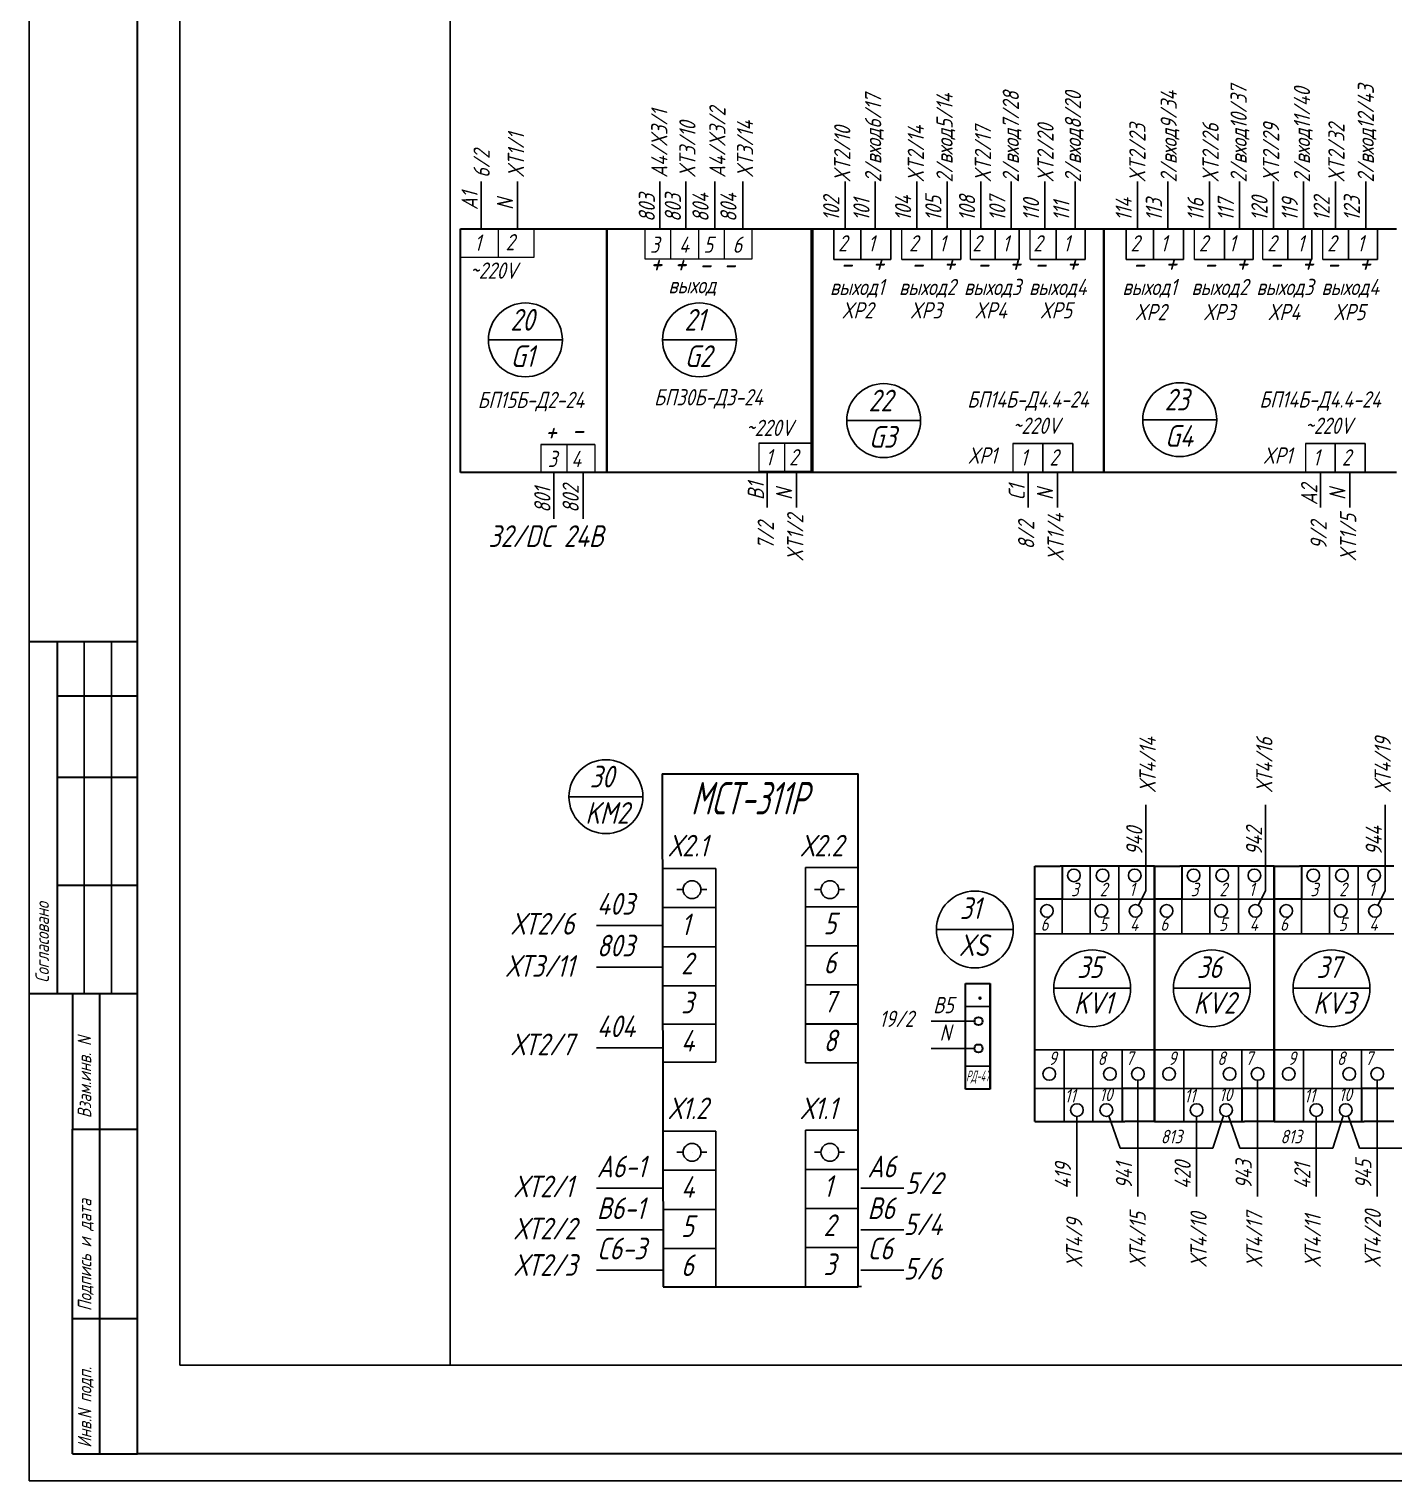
# Model space of a CAD drawing. Header units: millimetres. Extents: x 1012 to 5632, y 4 to 1530.
# Drawn here: x 2371.1 to 2623.1, y 4.5 to 272.6 of the extents above; entities that cross this region are included whole.
import ezdxf

# ---------------------------------------------------------------- set-up
doc = ezdxf.new("R2010")
doc.units = ezdxf.units.MM
doc.layers.add('MAIN', color=7, linetype='Continuous', lineweight=50)
doc.layers.add('АСУТП', color=7, linetype='Continuous')
doc.styles.add('GOST тип А', font='GOST_A.TTF', dxfattribs={"oblique": 15})
doc.styles.get("Standard").update_dxf_attribs({"font": 'GOST_A.TTF', "width": 0.8, "oblique": 15, "height": 3})

msp = doc.modelspace()

# ---------------------------------------------------------------- linework, layer by layer
at = {"color": 7}
for p, q in [((2371.0535, 616.4796), (2371.0535, 4.4803)), ((2371.0535, 4.4803), (2371.0535, 424.5449)), ((2454.5072, 235.9136), (2454.5072, 244.4879)), ((2461.2276, 235.9136), (2461.2276, 244.4879)), ((2487.5157, 235.9136), (2487.5157, 244.4879)), ((2492.338, 235.9136), (2492.338, 244.4879)), ((2497.7061, 235.9136), (2497.7061, 244.4879)), ((2502.861, 235.9136), (2502.861, 244.4879)), ((2521.7291, 235.9136), (2521.7291, 244.4879)), ((2527.3153, 235.9136), (2527.3153, 244.4879)), ((2535.0038, 235.9136), (2535.0038, 244.4879)), ((2540.5899, 235.9136), (2540.5899, 244.4879)), ((2546.8137, 235.9136), (2546.8137, 244.4879)), ((2552.3998, 235.9136), (2552.3998, 244.4879)), ((2558.6235, 235.9136), (2558.6235, 244.4879)), ((2564.2097, 235.9136), (2564.2097, 244.4879)), ((2575.7291, 235.9136), (2575.7291, 244.4879)), ((2581.3153, 235.9136), (2581.3153, 244.4879)), ((2589.0038, 235.9136), (2589.0038, 244.4879)), ((2594.5899, 235.9136), (2594.5899, 244.4879)), ((2600.8137, 235.9136), (2600.8137, 244.4879)), ((2606.3998, 235.9136), (2606.3998, 244.4879)), ((2612.2822, 235.9136), (2612.2822, 244.4879)), ((2617.8684, 235.9136), (2617.8684, 244.4879)), ((2450.7397, 235.7111), (2464.2397, 235.7111)), ((2450.7397, 235.7111), (2464.2397, 235.7111)), ((2477.7397, 223.3218), (2477.7397, 235.7111)), ((2478.2854, 235.7111), (2515.5293, 235.7111)), ((2484.7654, 235.7111), (2504.5248, 235.7111)), ((2484.7654, 235.7111), (2504.5248, 235.7111)), ((2484.7654, 235.7111), (2504.5248, 235.7111)), ((2484.7654, 235.7111), (2504.5248, 235.7111)), ((2569.5293, 235.7111), (2515.5293, 235.7111)), ((2515.7325, 223.3218), (2515.7325, 235.7111)), ((2524.6691, 235.7111), (2524.6691, 230.092)), ((2530.1946, 235.7111), (2530.1946, 230.092)), ((2537.769, 235.7111), (2537.769, 230.092)), ((2543.1049, 235.7111), (2543.1049, 230.092)), ((2549.4638, 235.7111), (2549.4638, 230.092)), ((2553.8901, 235.7111), (2553.8901, 230.092)), ((2560.7145, 235.7111), (2560.7145, 230.092)), ((2566.0503, 235.7111), (2566.0503, 230.092)), ((2623.5293, 235.7111), (2569.5293, 235.7111)), ((2578.6691, 235.7111), (2578.6691, 230.092)), ((2584.1946, 235.7111), (2584.1946, 230.092)), ((2591.769, 235.7111), (2591.769, 230.092)), ((2597.1049, 235.7111), (2597.1049, 230.092)), ((2603.4638, 235.7111), (2603.4638, 230.092)), ((2607.8901, 235.7111), (2607.8901, 230.092)), ((2614.7145, 235.7111), (2614.7145, 230.092)), ((2620.0503, 235.7111), (2620.0503, 230.092)), ((2524.6691, 230.092), (2519.6283, 230.092)), ((2530.1946, 230.092), (2524.6691, 230.092)), ((2537.769, 230.092), (2532.2435, 230.092)), ((2543.1049, 230.092), (2537.769, 230.092)), ((2550.4142, 230.092), (2544.8886, 230.092)), ((2553.8901, 230.092), (2550.4142, 230.092)), ((2560.7145, 230.092), (2555.939, 230.092)), ((2566.0503, 230.092), (2560.7145, 230.092)), ((2578.6691, 230.092), (2573.6283, 230.092)), ((2584.1946, 230.092), (2578.6691, 230.092)), ((2591.769, 230.092), (2586.2435, 230.092)), ((2597.1049, 230.092), (2591.769, 230.092)), ((2604.4142, 230.092), (2598.8886, 230.092)), ((2607.8901, 230.092), (2604.4142, 230.092)), ((2614.7145, 230.092), (2609.939, 230.092)), ((2620.0503, 230.092), (2614.7145, 230.092)), ((2465.582, 195.9004), (2475.5301, 195.9004)), ((2467.904, 195.9004), (2475.5301, 195.9004)), ((2467.904, 195.9004), (2475.5301, 195.9004)), ((2467.904, 195.9004), (2475.5301, 195.9004)), ((2505.8105, 196.1312), (2515.7586, 196.1312)), ((2508.1325, 196.1312), (2515.7586, 196.1312)), ((2508.1325, 196.1312), (2515.7586, 196.1312)), ((2508.1325, 196.1312), (2515.7586, 196.1312)), ((2558.2506, 196.091), (2552.7251, 196.091)), ((2563.7761, 196.091), (2558.2506, 196.091)), ((2558.2506, 190.8551), (2558.2506, 196.091)), ((2563.7761, 196.091), (2563.7761, 190.8551)), ((2563.7761, 190.8551), (2563.7761, 196.091)), ((2612.2506, 196.091), (2606.7251, 196.091)), ((2617.7761, 196.091), (2612.2506, 196.091)), ((2612.2506, 190.8551), (2612.2506, 196.091)), ((2617.7761, 196.091), (2617.7761, 190.8551)), ((2617.7761, 190.8551), (2617.7761, 196.091)), ((2450.7397, 190.7347), (2477.7397, 190.7347)), ((2467.947, 182.1942), (2467.947, 190.7686)), ((2473.3437, 182.1942), (2473.3437, 190.7686)), ((2507.3737, 184.2371), (2507.3737, 190.7686)), ((2512.7703, 184.2371), (2512.7703, 190.7686)), ((2555.5371, 184.2371), (2555.5371, 190.7686)), ((2560.9337, 184.2371), (2560.9337, 190.7686)), ((2609.5371, 184.2371), (2609.5371, 190.7686)), ((2614.9337, 184.2371), (2614.9337, 190.7686)), ((2577.2541, 113.4648), (2577.2541, 129.3603)), ((2599.3566, 113.4648), (2599.3566, 129.3603)), ((2599.3566, 113.4648), (2599.3566, 129.3603)), ((2621.4591, 113.4648), (2621.4591, 129.3603)), ((2561.7986, 118.0294), (2561.7986, 105.5443)), ((2566.9786, 118.0294), (2566.9786, 105.5443)), ((2572.2836, 118.0294), (2572.2836, 105.5443)), ((2583.9011, 118.0294), (2583.9011, 105.5443)), ((2589.0811, 118.0294), (2589.0811, 105.5443)), ((2594.3861, 118.0294), (2594.3861, 105.5443)), ((2606.0036, 118.0294), (2606.0036, 105.5443)), ((2611.1836, 118.0294), (2611.1836, 105.5443)), ((2616.4886, 118.0294), (2616.4886, 105.5443)), ((2497.8742, 117.5924), (2488.1228, 117.5924)), ((2497.8742, 117.5924), (2497.8742, 81.8163)), ((2514.4234, 117.7955), (2524.1748, 117.7955)), ((2514.4234, 117.7955), (2524.1748, 117.7955)), ((2514.4234, 117.7955), (2514.4234, 81.7081)), ((2524.1748, 117.8541), (2524.1748, 88.9301)), ((2524.1748, 117.7955), (2524.1748, 88.8714)), ((2491.8255, 113.6891), (2490.6435, 113.6891)), ((2490.6435, 113.6891), (2491.8255, 113.6891)), ((2493.4725, 113.6891), (2493.4725, 113.6891)), ((2495.1196, 113.6891), (2496.192, 113.6891)), ((2517.2821, 113.6891), (2516.1001, 113.6891)), ((2516.1001, 113.6891), (2517.2821, 113.6891)), ((2518.9292, 113.6891), (2518.9292, 113.6891)), ((2520.5762, 113.6891), (2521.6486, 113.6891)), ((2575.897, 110.8147), (2577.2541, 113.4648)), ((2597.9995, 110.8147), (2599.3566, 113.4648)), ((2620.102, 110.8147), (2621.4591, 113.4648)), ((2497.8742, 110.3705), (2488.1228, 110.3705)), ((2524.1748, 110.5374), (2514.4234, 110.5374)), ((2561.7986, 111.9605), (2556.7811, 111.9605)), ((2561.7986, 111.9605), (2578.8756, 111.9605)), ((2583.9011, 111.9605), (2578.8836, 111.9605)), ((2583.9011, 111.9605), (2600.9781, 111.9605)), ((2606.0036, 111.9605), (2600.9861, 111.9605)), ((2606.0036, 111.9605), (2623.0806, 111.9605)), ((2475.8422, 107.0646), (2488.143, 107.0646)), ((2556.7811, 105.5443), (2578.8836, 105.5443)), ((2578.8836, 105.5443), (2600.9861, 105.5443)), ((2600.9861, 105.5443), (2623.0886, 105.5443)), ((2497.8742, 103.1485), (2488.1228, 103.1485)), ((2524.1748, 103.3154), (2514.4234, 103.3154)), ((2475.8422, 99.3555), (2488.143, 99.3555)), ((2497.8742, 95.9265), (2488.1228, 95.9265)), ((2524.1748, 96.0934), (2514.4234, 96.0934)), ((2543.9974, 92.106), (2548.4974, 92.106)), ((2497.8742, 88.8714), (2488.1228, 88.8714)), ((2497.8742, 88.8714), (2488.1228, 88.8714)), ((2524.1748, 88.9301), (2514.4234, 88.9301)), ((2524.1748, 88.8714), (2514.4234, 88.8714)), ((2537.6037, 89.3939), (2545.803, 89.3939)), ((2475.8422, 84.4459), (2488.143, 84.4459)), ((2537.6037, 84.3602), (2545.6341, 84.3602)), ((2556.7811, 84.1282), (2578.8836, 84.1282)), ((2562.1706, 70.8932), (2562.1706, 84.1282)), ((2567.4756, 70.8932), (2567.4756, 84.1282)), ((2572.9056, 84.1282), (2572.9056, 70.8932)), ((2578.8836, 84.1282), (2600.9861, 84.1282)), ((2584.2731, 70.8932), (2584.2731, 84.1282)), ((2589.5781, 70.8932), (2589.5781, 84.1282)), ((2595.0081, 84.1282), (2595.0081, 70.8932)), ((2600.9861, 84.1282), (2623.0886, 84.1282)), ((2606.3756, 70.8932), (2606.3756, 84.1282)), ((2611.6806, 70.8932), (2611.6806, 84.1282)), ((2617.1106, 84.1282), (2617.1106, 70.8932)), ((2497.8742, 81.8163), (2488.1228, 81.8163)), ((2524.1748, 81.7081), (2514.4234, 81.7081)), ((2548.4974, 81.106), (2543.9974, 81.106)), ((2575.8057, 78.4793), (2575.8057, 57.0427)), ((2597.9082, 78.4793), (2597.9082, 57.0427)), ((2620.0107, 78.4793), (2620.0107, 57.0427)), ((2573.4056, 76.9621), (2556.7811, 76.9621)), ((2573.4056, 76.9621), (2572.9056, 76.9621)), ((2595.5081, 76.9621), (2578.8836, 76.9621)), ((2595.5081, 76.9621), (2595.0081, 76.9621)), ((2617.6106, 76.9621), (2600.9861, 76.9621)), ((2617.6106, 76.9621), (2617.1106, 76.9621)), ((2564.5384, 71.82), (2564.5384, 57.0427)), ((2570.4186, 71.9003), (2572.5141, 65.9464)), ((2586.6409, 71.82), (2586.6409, 57.0427)), ((2589.6691, 65.9464), (2591.5978, 71.9163)), ((2592.5211, 71.9003), (2594.6166, 65.9464)), ((2608.7434, 71.82), (2608.7434, 57.0427)), ((2611.7716, 65.9464), (2613.7003, 71.9163)), ((2614.6236, 71.9003), (2616.7191, 65.9464)), ((2497.8742, 69.0811), (2488.1228, 69.0811)), ((2497.8742, 69.0811), (2497.8742, 40.3601)), ((2514.4234, 69.2842), (2524.1748, 69.2842)), ((2514.4234, 69.2842), (2524.1748, 69.2842)), ((2514.4234, 69.2842), (2514.4234, 40.3601)), ((2524.1748, 69.3428), (2524.1748, 40.4187)), ((2524.1748, 69.2842), (2524.1748, 40.3601)), ((2491.8255, 65.1778), (2490.6435, 65.1778)), ((2490.6435, 65.1778), (2491.8255, 65.1778)), ((2493.4725, 65.1778), (2493.4725, 65.1778)), ((2495.1196, 65.1778), (2496.192, 65.1778)), ((2517.2821, 65.1778), (2516.1001, 65.1778)), ((2516.1001, 65.1778), (2517.2821, 65.1778)), ((2518.9292, 65.1778), (2518.9292, 65.1778)), ((2520.5762, 65.1778), (2521.6486, 65.1778)), ((2572.5141, 65.9464), (2589.6691, 65.9464)), ((2594.6166, 65.9464), (2611.7716, 65.9464)), ((2616.7191, 65.9464), (2633.8741, 65.9464)), ((2497.8742, 61.8592), (2488.1228, 61.8592)), ((2524.1748, 62.026), (2514.4234, 62.026)), ((2475.8422, 58.5532), (2488.143, 58.5532)), ((2524.6287, 58.5532), (2532.5759, 58.5532)), ((2497.8742, 54.6372), (2488.1228, 54.6372)), ((2524.1748, 54.8041), (2514.4234, 54.8041)), ((2475.8422, 50.8442), (2488.143, 50.8442)), ((2524.6287, 50.8442), (2532.5759, 50.8442)), ((2497.8742, 47.4152), (2488.1228, 47.4152)), ((2524.1748, 47.5821), (2514.4234, 47.5821)), ((2475.8422, 43.4056), (2488.143, 43.4056)), ((2524.6287, 43.4056), (2532.5759, 43.4056)), ((2524.1748, 40.4187), (2524.7937, 40.4187)), ((2371.0535, 4.4803), (3212.0535, 4.4803))]:
    msp.add_line(p, q, dxfattribs=at)
at = {"color": 7, "lineweight": 30}
for p, q in [((2391.0535, 9.4803), (2391.0535, 611.4796)), ((2450.7397, 235.7111), (2477.7397, 235.7111)), ((2450.7397, 190.7347), (2450.7397, 235.7111)), ((2477.7397, 190.7347), (2477.7397, 235.7111)), ((2477.7397, 235.7111), (2515.7325, 235.7111)), ((2477.7397, 190.7347), (2477.7397, 235.7111)), ((2477.7397, 235.7111), (2477.7397, 190.7347)), ((2477.7397, 235.7111), (2477.7397, 190.7347)), ((2515.5293, 190.7347), (2515.5293, 235.7111)), ((2515.5293, 190.7347), (2515.5293, 235.7111)), ((2515.5293, 235.7111), (2569.5293, 235.7111)), ((2515.5293, 235.7111), (2515.5293, 190.7347)), ((2515.7325, 190.7347), (2515.7325, 235.7111)), ((2515.7325, 190.7347), (2515.7325, 235.7111)), ((2515.7325, 190.7347), (2515.7325, 235.7111)), ((2515.7325, 190.7347), (2515.7325, 235.7111)), ((2515.7325, 235.7111), (2515.7325, 190.7347)), ((2569.5293, 190.7347), (2569.5293, 235.7111)), ((2569.5293, 190.7347), (2569.5293, 235.7111)), ((2569.5293, 235.7111), (2623.5293, 235.7111)), ((2569.5293, 235.7111), (2569.5293, 190.7347)), ((2515.5215, 223.5832), (2515.5215, 223.5832)), ((2515.5215, 219.8332), (2515.5215, 219.8332)), ((2515.5215, 208.949), (2515.5215, 208.949)), ((2515.5215, 205.199), (2515.5215, 205.199)), ((2477.7397, 190.7347), (2450.7397, 190.7347)), ((2515.7325, 190.7347), (2477.7397, 190.7347)), ((2569.5293, 190.7347), (2515.5293, 190.7347)), ((2623.5293, 190.7347), (2569.5293, 190.7347)), ((2487.9494, 135.1006), (2488.1228, 40.3601)), ((2487.9494, 135.1006), (2524.1748, 135.1006)), ((2524.1748, 40.3601), (2524.1748, 135.1006)), ((2556.7811, 118.0294), (2561.4611, 118.0294)), ((2556.7811, 70.8932), (2556.7811, 118.0294)), ((2561.4611, 118.0294), (2561.4611, 118.0294)), ((2578.8836, 118.0294), (2561.4611, 118.0294)), ((2561.7986, 118.0294), (2561.7986, 111.9605)), ((2578.8836, 118.0294), (2578.8836, 70.8932)), ((2578.8836, 118.0294), (2583.5636, 118.0294)), ((2578.8836, 70.8932), (2578.8836, 118.0294)), ((2583.5636, 118.0294), (2583.5636, 118.0294)), ((2600.9861, 118.0294), (2583.5636, 118.0294)), ((2583.9011, 118.0294), (2583.9011, 111.9605)), ((2600.9861, 118.0294), (2600.9861, 70.8932)), ((2600.9861, 118.0294), (2605.6661, 118.0294)), ((2600.9861, 70.8932), (2600.9861, 118.0294)), ((2605.6661, 118.0294), (2605.6661, 118.0294)), ((2623.0886, 118.0294), (2605.6661, 118.0294)), ((2606.0036, 118.0294), (2606.0036, 111.9605)), ((2561.7986, 111.9605), (2556.7811, 111.9605)), ((2583.9011, 111.9605), (2578.8836, 111.9605)), ((2606.0036, 111.9605), (2600.9861, 111.9605)), ((2543.9974, 76.856), (2543.9974, 96.356)), ((2543.9974, 96.356), (2548.4974, 96.356)), ((2548.4974, 96.356), (2548.4974, 76.856)), ((2548.4974, 76.856), (2548.4974, 96.356)), ((2548.4974, 76.856), (2543.9974, 76.856)), ((2578.8836, 76.9621), (2572.9056, 76.9621)), ((2572.9056, 76.9621), (2572.9056, 70.8932)), ((2600.9861, 76.9621), (2595.0081, 76.9621)), ((2595.0081, 76.9621), (2595.0081, 70.8932)), ((2623.0886, 76.9621), (2617.1106, 76.9621)), ((2617.1106, 76.9621), (2617.1106, 70.8932)), ((2556.7811, 70.8932), (2573.3917, 70.8932)), ((2578.8836, 70.8932), (2573.3917, 70.8932)), ((2573.3917, 70.8932), (2573.3917, 70.8932)), ((2578.8836, 70.8932), (2595.4942, 70.8932)), ((2600.9861, 70.8932), (2595.4942, 70.8932)), ((2595.4942, 70.8932), (2595.4942, 70.8932)), ((2600.9861, 70.8932), (2617.5967, 70.8932)), ((2623.0886, 70.8932), (2617.5967, 70.8932)), ((2617.5967, 70.8932), (2617.5967, 70.8932)), ((2488.1228, 40.3601), (2524.1748, 40.3601)), ((3207.0535, 9.4803), (2391.0535, 9.4803))]:
    msp.add_line(p, q, dxfattribs=at)
at = {"color": 7, "linetype": 'Continuous', "lineweight": 0}
for p, q in [((2457.6477, 235.7111), (2457.6477, 230.4279)), ((2464.2397, 235.7111), (2464.2397, 230.4279)), ((2484.7654, 235.7111), (2484.7654, 230.1492)), ((2489.5234, 235.7111), (2489.5234, 230.1492)), ((2494.6451, 235.7111), (2494.6451, 230.1492)), ((2499.4031, 235.7111), (2499.4031, 230.1492)), ((2504.5248, 235.7111), (2504.5248, 230.1492)), ((2515.5293, 235.7111), (2565.7793, 235.7111)), ((2519.6283, 235.7111), (2519.6283, 230.092)), ((2519.6283, 230.092), (2519.6283, 235.7111)), ((2524.6691, 230.092), (2524.6691, 235.7111)), ((2524.6691, 235.7111), (2530.1946, 235.7111)), ((2532.2435, 230.092), (2532.2435, 235.7111)), ((2532.2435, 235.7111), (2537.769, 235.7111)), ((2537.769, 230.092), (2537.769, 235.7111)), ((2537.769, 235.7111), (2543.1049, 235.7111)), ((2544.8886, 230.092), (2544.8886, 235.7111)), ((2544.8886, 235.7111), (2550.4142, 235.7111)), ((2550.4142, 235.7111), (2553.8901, 235.7111)), ((2555.189, 235.7111), (2560.7145, 235.7111)), ((2555.939, 230.092), (2555.939, 235.7111)), ((2560.7145, 230.092), (2560.7145, 235.7111)), ((2560.7145, 235.7111), (2566.0503, 235.7111)), ((2569.5293, 235.7111), (2619.7793, 235.7111)), ((2573.6283, 235.7111), (2573.6283, 230.092)), ((2573.6283, 230.092), (2573.6283, 235.7111)), ((2578.6691, 230.092), (2578.6691, 235.7111)), ((2578.6691, 235.7111), (2584.1946, 235.7111)), ((2586.2435, 230.092), (2586.2435, 235.7111)), ((2586.2435, 235.7111), (2591.769, 235.7111)), ((2591.769, 230.092), (2591.769, 235.7111)), ((2591.769, 235.7111), (2597.1049, 235.7111)), ((2598.8886, 230.092), (2598.8886, 235.7111)), ((2598.8886, 235.7111), (2604.4142, 235.7111)), ((2604.4142, 235.7111), (2607.8901, 235.7111)), ((2609.189, 235.7111), (2614.7145, 235.7111)), ((2609.939, 230.092), (2609.939, 235.7111)), ((2614.7145, 230.092), (2614.7145, 235.7111)), ((2614.7145, 235.7111), (2620.0503, 235.7111)), ((2464.2397, 230.4279), (2450.7397, 230.4279)), ((2494.6451, 230.1492), (2484.8254, 230.1492)), ((2504.5248, 230.1492), (2494.7051, 230.1492)), ((2465.582, 195.9004), (2465.582, 190.7749)), ((2470.3276, 195.9004), (2470.3276, 190.7749)), ((2475.5301, 195.9004), (2475.5301, 190.7749)), ((2505.8105, 196.1312), (2505.8105, 190.8952)), ((2510.556, 196.1312), (2510.556, 190.8952)), ((2515.5553, 196.2646), (2515.5553, 192.6171)), ((2515.7586, 196.1312), (2515.7586, 190.8952)), ((2552.7251, 196.091), (2552.7251, 190.8551)), ((2558.2506, 196.091), (2558.2506, 190.8551)), ((2606.7251, 196.091), (2606.7251, 190.8551)), ((2612.2506, 196.091), (2612.2506, 190.8551)), ((2475.5301, 190.7749), (2465.582, 190.7749)), ((2515.7586, 190.8952), (2505.8105, 190.8952)), ((2552.7251, 190.8551), (2558.2506, 190.8551)), ((2558.2506, 190.8551), (2563.7761, 190.8551)), ((2606.7251, 190.8551), (2612.2506, 190.8551)), ((2612.2506, 190.8551), (2617.7761, 190.8551))]:
    msp.add_line(p, q, dxfattribs=at)
at = {"color": 7, "linetype": 'Continuous'}
for p, q in [((2455.8793, 215.2224, -124.479), (2469.5293, 215.2224, -124.479)), ((2488.0172, 215.2224, -124.479), (2501.6672, 215.2224, -124.479)), ((2522.0373, 200.3133, -124.479), (2535.6873, 200.3133, -124.479)), ((2576.7061, 200.484, -124.479), (2590.3561, 200.484, -124.479)), ((2470.7486, 130.8567, -124.479), (2484.3986, 130.8567, -124.479)), ((2538.6031, 106.3405), (2552.7991, 106.3405)), ((2560.2578, 95.4643), (2574.4538, 95.4643)), ((2582.3603, 95.4643), (2596.5563, 95.4643)), ((2604.4628, 95.4643), (2618.6588, 95.4643))]:
    msp.add_line(p, q, dxfattribs=at)
for centre, radius in [((2462.7043, 215.2224, -124.479), 6.825), ((2494.8422, 215.2224, -124.479), 6.825), ((2528.8623, 200.3133, -124.479), 6.825), ((2583.5311, 200.484, -124.479), 6.825), ((2477.5736, 130.8567, -124.479), 6.825), ((2545.7011, 106.3405), 7.098), ((2567.3558, 95.4643), 7.098), ((2589.4583, 95.4643), 7.098), ((2611.5608, 95.4643), 7.098)]:
    msp.add_circle(centre, radius, dxfattribs=at)
at = {"color": 7}
for centre, radius in [((2493.4725, 113.6891), 1.6471), ((2518.9292, 113.6891), 1.6471), ((2563.9786, 116.3144), 1.17), ((2569.2836, 116.3144), 1.17), ((2575.2136, 116.3144), 1.17), ((2586.0811, 116.3144), 1.17), ((2591.3861, 116.3144), 1.17), ((2597.3161, 116.3144), 1.17), ((2608.1836, 116.3144), 1.17), ((2613.4886, 116.3144), 1.17), ((2619.4186, 116.3144), 1.17), ((2559.0038, 109.7732), 1.17), ((2569.0588, 109.7732), 1.17), ((2575.3638, 109.7732), 1.17), ((2581.1063, 109.7732), 1.17), ((2591.1613, 109.7732), 1.17), ((2597.4663, 109.7732), 1.17), ((2603.2088, 109.7732), 1.17), ((2613.2638, 109.7732), 1.17), ((2619.5688, 109.7732), 1.17), ((2546.6481, 93.6551), 0.1796), ((2559.4457, 79.6493), 1.17), ((2570.6257, 79.6493), 1.17), ((2575.8057, 79.6493), 1.17), ((2581.5482, 79.6493), 1.17), ((2592.7282, 79.6493), 1.17), ((2597.9082, 79.6493), 1.17), ((2603.6507, 79.6493), 1.17), ((2614.8307, 79.6493), 1.17), ((2620.0107, 79.6493), 1.17), ((2564.5456, 72.9832), 1.17), ((2569.9756, 72.9832), 1.17), ((2586.6481, 72.9832), 1.17), ((2592.0781, 72.9832), 1.17), ((2608.7506, 72.9832), 1.17), ((2614.1806, 72.9832), 1.17), ((2493.4725, 65.1778), 1.6471), ((2518.9292, 65.1778), 1.6471)]:
    msp.add_circle(centre, radius, dxfattribs=at)
at = {"color": 7, "linetype": 'Continuous', "lineweight": 30}
for centre in [(2546.3771, 89.3939), (2546.3771, 84.3602)]:
    msp.add_circle(centre, 0.7589, dxfattribs=at)
at = {"layer": 'MAIN', "color": 7, "linetype": 'Continuous', "lineweight": 30}
for p, q in [((2371.0535, 159.4922), (2391.0535, 159.4922)), ((2376.2521, 159.4922), (2376.2521, 94.4922)), ((2376.2521, 149.4922), (2391.0535, 149.4922)), ((2376.2521, 134.4922), (2391.0535, 134.4922)), ((2376.2521, 114.4922), (2391.0535, 114.4922)), ((2371.0535, 94.4922), (2391.0535, 94.4922)), ((2379.0535, 94.4803), (2379.0535, 69.4803)), ((2384.0535, 94.4803), (2384.0535, 9.4803)), ((2379.0535, 9.4803), (2379.0535, 69.4803)), ((2379.0535, 69.4803), (2391.0535, 69.4803)), ((2379.0535, 34.4803), (2391.0535, 34.4803)), ((2379.0535, 9.4803), (2391.0535, 9.4803))]:
    msp.add_line(p, q, dxfattribs=at)
at = {"layer": 'MAIN', "color": 7, "linetype": 'Continuous', "lineweight": -3}
for p, q in [((2381.2521, 159.4922), (2381.2521, 94.4922)), ((2386.2521, 159.4922), (2386.2521, 94.4922))]:
    msp.add_line(p, q, dxfattribs=at)
at = {"layer": 'АСУТП', "color": 7}
for p, q in [((2398.8961, 25.8547, -248.958), (2398.8961, 590.211, -248.958)), ((2448.7963, 25.8547, -248.958), (2448.7963, 590.211, -248.958)), ((3002.0831, 25.8547, -248.958), (2398.8961, 25.8547, -248.958))]:
    msp.add_line(p, q, dxfattribs=at)

# ---------------------------------------------------------------- texts
at = {"color": 7, "oblique": 15}
for s, p in [('2/вход6/17', (2528.4234, 244.2996, -248.958)), ('2/вход5/14', (2541.6037, 244.2996, -248.958)), ('2/вход7/28', (2553.8401, 244.2996, -248.958)), ('2/вход8/20', (2565.315, 244.2996, -248.958)), ('2/вход9/34', (2582.99, 244.2996, -248.958)), ('2/вход10/37', (2595.91, 244.2996, -248.958)), ('2/вход11/40', (2607.5977, 244.2996, -248.958)), ('2/вход12/43', (2619.3843, 244.2996, -248.958)), ('A4/X3/1', (2488.931, 245.1458, -124.479)), ('A4/X3/2', (2499.6576, 245.1458, -124.479)), ('XT3/10', (2494.1212, 245.1458, -124.479)), ('XT3/14', (2504.7712, 245.1458, -124.479)), ('XT2/10', (2522.7157, 244.2996, -248.958)), ('XT2/14', (2536.3022, 244.2996, -248.958)), ('XT2/17', (2548.6967, 244.2996, -248.958)), ('XT2/20', (2560.243, 244.2996, -248.958)), ('XT2/23', (2577.2081, 244.2996, -248.958)), ('XT2/26', (2590.7203, 244.2996, -248.958)), ('XT2/29', (2601.8905, 244.2996, -248.958)), ('XT2/32', (2613.9614, 244.2996, -248.958)), ('XT1/1', (2462.4686, 245.1458, -124.479)), ('6/2', (2456.1228, 245.1458, -124.479)), ('A1', (2453.9, 239.2078, -124.479)), ('N', (2460.4481, 239.2078, -124.479)), ('803', (2486.6199, 237.0022, -124.479)), ('803', (2491.4422, 237.0022, -124.479)), ('804', (2496.545, 237.0022, -124.479)), ('804', (2501.6999, 237.0022, -124.479)), ('102', (2520.6751, 237.1842, -124.479)), ('101', (2526.2613, 237.1842, -124.479)), ('104', (2533.9498, 237.1842, -124.479)), ('105', (2539.5359, 237.1842, -124.479)), ('108', (2545.7596, 237.1842, -124.479)), ('107', (2551.3458, 237.1842, -124.479)), ('110', (2557.5695, 237.1842, -124.479)), ('114', (2574.6751, 237.1842, -124.479)), ('113', (2580.2613, 237.1842, -124.479)), ('116', (2587.9498, 237.1842, -124.479)), ('117', (2593.5359, 237.1842, -124.479)), ('120', (2599.7596, 237.1842, -124.479)), ('119', (2605.3458, 237.1842, -124.479)), ('122', (2611.2282, 237.1842, -124.479)), ('123', (2616.8144, 237.1842, -124.479)), ('111', (2563.1557, 237.1842, -124.479)), ('801', (2467.3399, 183.2828, -124.479)), ('802', (2472.5642, 183.2828, -124.479)), ('B1', (2506.7666, 185.64, -124.479)), ('N', (2511.9908, 185.64, -124.479)), ('С1', (2554.93, 185.64, -124.479)), ('N', (2560.1542, 185.64, -124.479)), ('А2', (2608.93, 184.7038, -124.479)), ('N', (2614.1542, 185.64, -124.479)), ('XT1/2', (2514.0297, 174.281, -124.479)), ('XT1/4', (2562.1211, 174.281, -124.479)), ('XT1/5', (2616.1211, 174.281, -124.479)), ('7/2', (2508.5992, 176.5204, -124.479)), ('8/2', (2556.6727, 176.5204, -124.479)), ('9/2', (2610.6727, 176.5204, -124.479)), ('ХТ4/19', (2622.5125, 131.678, -124.479)), ('ХТ4/14', (2579.1064, 131.678, -124.479)), ('ХТ4/16', (2600.6556, 131.678, -124.479)), ('940', (2576.6469, 120.0062, -124.479)), ('942', (2598.7494, 120.0062, -124.479)), ('944', (2620.8519, 120.0062, -124.479)), ('419', (2563.4574, 58.4147, -124.479)), ('941', (2574.7247, 58.4147, -124.479)), ('420', (2585.5599, 58.4147, -124.479)), ('943', (2596.8272, 58.4147, -124.479)), ('421', (2607.6624, 58.4147, -124.479)), ('945', (2618.9297, 58.4147, -124.479)), ('ХТ4/15', (2577.2594, 44.0092, -124.479)), ('ХТ4/10', (2588.5105, 44.0092, -124.479)), ('ХТ4/17', (2598.8085, 44.0092, -124.479)), ('ХТ4/11', (2609.5951, 44.0092, -124.479)), ('ХТ4/20', (2620.6654, 44.0092, -124.479)), ('ХТ4/9', (2565.5613, 44.0092, -124.479))]:
    msp.add_text(s, height=3, rotation=90, dxfattribs=at).set_placement(p)
at = {"color": 7, "linetype": 'Continuous', "lineweight": 0, "oblique": 15}
for s, p in [('1', (2453.2891, 231.6751)), ('2', (2459.0597, 231.7671)), ('~220V', (2452.4324, 226.523)), ('БП15Б-Д2-24', (2453.8917, 202.6364))]:
    msp.add_text(s, height=3, dxfattribs=at).set_placement(p)
at = {"color": 7, "linetype": 'Continuous', "lineweight": 0, "style": 'GOST тип А', "oblique": 15}
for s, height, p in [('3', 3, (2485.7117, 231.3041)), ('4', 3, (2491.0857, 231.3041)), ('5', 3, (2495.5914, 231.3041)), ('6', 3, (2500.9655, 231.3041)), ('2', 3, (2520.4446, 231.5555)), ('1', 3, (2525.9701, 231.5555)), ('2', 3, (2533.5445, 231.5555)), ('1', 3, (2539.07, 231.5555)), ('2', 3, (2545.2393, 231.5555)), ('1', 3, (2550.7648, 231.5555)), ('2', 3, (2556.49, 231.5555)), ('1', 3, (2562.0155, 231.5555)), ('2', 3, (2574.4446, 231.5555)), ('1', 3, (2579.9701, 231.5555)), ('2', 3, (2587.0597, 231.5555)), ('1', 3, (2592.5852, 231.5555)), ('2', 3, (2599.7049, 231.5555)), ('1', 3, (2605.2304, 231.5555)), ('2', 3, (2610.7552, 231.5555)), ('1', 3, (2616.2807, 231.5555)), ('+', 4, (2485.6582, 227.443)), ('+', 4, (2490.1582, 227.443)), ('-', 4, (2494.7038, 227.2265)), ('-', 4, (2499.2038, 227.2265)), ('-', 4, (2520.7919, 227.3421)), ('+', 4, (2526.7463, 227.5585)), ('-', 4, (2533.8918, 227.3421)), ('+', 4, (2539.8462, 227.5585)), ('-', 4, (2546.0227, 227.3421)), ('+', 4, (2551.9771, 227.5585)), ('-', 4, (2556.5942, 227.3421)), ('+', 4, (2562.5486, 227.5585)), ('-', 4, (2574.7919, 227.3421)), ('+', 4, (2580.7463, 227.5585)), ('-', 4, (2587.8918, 227.3421)), ('+', 4, (2593.8462, 227.5585)), ('-', 4, (2600.0227, 227.3421)), ('+', 4, (2605.9771, 227.5585)), ('-', 4, (2610.5942, 227.3421)), ('+', 4, (2616.5486, 227.5585)), ('выход', 3, (2489.1065, 223.8219)), ('выход1', 3, (2518.9446, 223.4902)), ('выход2', 3, (2531.6946, 223.4902)), ('выход3', 3, (2543.6946, 223.4902)), ('выход4', 3, (2555.6946, 223.4902)), ('выход1', 3, (2572.9446, 223.4902)), ('выход2', 3, (2585.6946, 223.4902)), ('выход3', 3, (2597.6946, 223.4902)), ('выход4', 3, (2609.6946, 223.4902)), ('XP2', 3, (2521.0961, 219.176)), ('XP3', 3, (2533.7113, 219.176)), ('XP4', 3, (2545.6157, 219.176)), ('XP5', 3, (2557.6978, 219.176)), ('XP2', 3, (2575.2387, 218.8578)), ('XP3', 3, (2587.8539, 218.8578)), ('XP4', 3, (2599.7583, 218.8578)), ('XP5', 3, (2611.8404, 218.8578)), ('БП30Б-Д3-24', 3, (2486.4626, 203.1275)), ('БП14Б-Д4.4-24', 3, (2544.2901, 202.7162)), ('БП14Б-Д4.4-24', 3, (2598.2327, 202.7162)), ('~220V', 3, (2503.3804, 197.4713)), ('~220V', 3, (2552.6232, 197.8638)), ('~220V', 3, (2606.6232, 197.8638)), ('3', 3, (2466.8284, 191.7345)), ('4', 3, (2471.1715, 191.7345)), ('1', 3, (2507.0569, 192.049)), ('2', 3, (2511.4, 192.049)), ('XP1', 3, (2544.3719, 192.3671)), ('1', 3, (2554.1133, 192.0088)), ('2', 3, (2559.4656, 192.0088)), ('XP1', 3, (2598.9022, 192.3671)), ('1', 3, (2608.1133, 192.0088)), ('2', 3, (2613.4656, 192.0088))]:
    msp.add_text(s, height=height, dxfattribs=at).set_placement(p)
at = {"color": 7, "linetype": 'Continuous', "oblique": 15}
for s, height, p in [('20', 4, (2459.9113, 216.9309, -124.479)), ('21', 4, (2492.0492, 216.9309, -124.479)), ('G1', 4, (2459.9758, 210.2196, -124.479)), ('G2', 4, (2492.1138, 210.2196, -124.479)), ('22', 4, (2526.0693, 202.0218, -124.479)), ('23', 4, (2580.7381, 202.1925, -124.479)), ('G3', 4, (2526.1339, 195.3105, -124.479)), ('G4', 4, (2580.8027, 195.4812, -124.479)), ('32/DC 24В', 4, (2455.8572, 176.9799)), ('30', 4, (2474.5704, 132.5652, -124.479)), ('KМ2', 4, (2473.7675, 125.8539, -124.479)), ('Х2.1', 4, (2489.1278, 119.8143)), ('Х2.2', 4, (2513.5443, 119.8143)), ('403', 4, (2475.8997, 109.0655, -124.479)), ('3', 2.5, (2563.4632, 112.4752)), ('2', 2.5, (2568.7682, 112.4752)), ('1', 2.5, (2574.1982, 112.4752)), ('3', 2.5, (2585.5657, 112.4752)), ('2', 2.5, (2590.8707, 112.4752)), ('1', 2.5, (2596.3007, 112.4752)), ('3', 2.5, (2607.6682, 112.4752)), ('2', 2.5, (2612.9732, 112.4752)), ('1', 2.5, (2618.4032, 112.4752)), ('31', 4, (2542.9232, 108.2585)), ('ХТ2/6', 4, (2460.0996, 105.3892, -124.479)), ('1', 4, (2491.4508, 105.2757)), ('5', 4, (2517.7514, 105.4426)), ('6', 2.5, (2557.8374, 106.1029)), ('5', 2.5, (2568.6683, 106.059)), ('4', 2.5, (2574.3483, 106.059)), ('6', 2.5, (2579.9399, 106.1029)), ('5', 2.5, (2590.7708, 106.059)), ('4', 2.5, (2596.4508, 106.059)), ('6', 2.5, (2602.0424, 106.1029)), ('5', 2.5, (2612.8733, 106.059)), ('4', 2.5, (2618.5533, 106.059)), ('803', 4, (2475.8997, 101.3564, -124.479)), ('XS', 4, (2542.727, 101.4389)), ('2', 4, (2491.4508, 98.0537)), ('6', 4, (2517.7514, 98.2206)), ('ХТ3/11', 4, (2459.1118, 97.5937, -124.479)), ('35', 4, (2564.5779, 97.3823)), ('36', 4, (2586.6804, 97.3823)), ('37', 4, (2608.7829, 97.3823)), ('3', 4, (2491.4508, 90.8317)), ('7', 4, (2517.7514, 90.9986)), ('В5', 3, (2538.0002, 90.8717)), ('KV1', 4, (2563.9758, 90.7655)), ('KV2', 4, (2586.0783, 90.7655)), ('KV3', 4, (2608.1808, 90.7655)), ('19/2', 3, (2528.0215, 88.3309, -124.479)), ('404', 4, (2475.8997, 86.4468, -124.479)), ('N', 3, (2539.1778, 85.7868)), ('ХТ2/7', 4, (2460.0996, 83.105, -124.479)), ('4', 4, (2491.4508, 83.7766)), ('8', 4, (2517.7514, 83.8353)), ('9', 2.5, (2559.3053, 81.3013)), ('8', 2.5, (2568.3603, 81.3024)), ('7', 2.5, (2573.5403, 81.3024)), ('9', 2.5, (2581.4078, 81.3013)), ('8', 2.5, (2590.4628, 81.3024)), ('7', 2.5, (2595.6428, 81.3024)), ('9', 2.5, (2603.5103, 81.3013)), ('8', 2.5, (2612.5653, 81.3024)), ('7', 2.5, (2617.7453, 81.3024)), ('Х1.2', 4, (2489.1278, 71.303)), ('Х1.1', 4, (2513.5443, 71.303)), ('11', 2.5, (2562.2801, 74.3863)), ('10', 2.5, (2568.7101, 74.6352)), ('11', 2.5, (2584.3826, 74.3863)), ('10', 2.5, (2590.8126, 74.6352)), ('11', 2.5, (2606.4851, 74.3863)), ('10', 2.5, (2612.9151, 74.6352)), ('813', 2.5, (2580.0256, 66.8313)), ('813', 2.5, (2602.1281, 66.8313)), ('A6-1', 4, (2475.8997, 60.5542, -124.479)), ('A6', 4, (2525.8733, 60.5542, -124.479)), ('ХТ2/1', 4, (2460.6209, 56.8779, -124.479)), ('4', 4, (2491.4508, 56.7644)), ('1', 4, (2517.7514, 56.9313)), ('5/2', 4, (2532.8459, 57.5036, -124.479)), ('В6-1', 4, (2475.8997, 52.8451, -124.479)), ('В6', 4, (2525.8733, 52.8451, -124.479)), ('2', 4, (2517.7514, 49.7093)), ('5/4', 4, (2532.5502, 49.8771, -124.479)), ('ХТ2/2', 4, (2460.6209, 49.0824, -124.479)), ('5', 4, (2491.4508, 49.5424)), ('C6-3', 4, (2475.8997, 45.4065, -124.479)), ('C6', 4, (2525.8733, 45.4065, -124.479)), ('ХТ2/3', 4, (2460.6209, 42.3621, -124.479)), ('6', 4, (2491.4508, 42.3204)), ('3', 4, (2517.7514, 42.4873)), ('5/6', 4, (2532.5502, 41.6786, -124.479))]:
    msp.add_text(s, height=height, dxfattribs=at).set_placement(p)
at = {"color": 7, "linetype": 'Continuous', "lineweight": 0, "oblique": 15}
for s, p in [('+', (2469.2913, 199.5879)), ('-', (2474.2704, 199.8044))]:
    msp.add_text(s, height=4, rotation=180, dxfattribs=at).set_placement(p)
at = {"color": 7, "oblique": 15, "width": 0.8}
msp.add_text('МСТ-311Р', height=6, dxfattribs=at).set_placement((2493.2505, 127.5707))
at = {"color": 7, "lineweight": 0, "oblique": 15, "width": 0.6}
msp.add_text('РД-47', height=2, dxfattribs=at).set_placement((2544.0693, 78.2777))
at = {"layer": 'MAIN', "color": 7, "linetype": 'Continuous', "lineweight": -3, "style": 'GOST тип А', "oblique": 15}
for s, p in [('Согласовано', (2374.7285, 96.4922)), ('Взам.инв. N', (2382.53, 71.4803)), ('Подпись и дата', (2382.577, 35.8553)), ('Инв.N подп.', (2382.577, 10.6053))]:
    msp.add_text(s, height=2.5, rotation=90, dxfattribs=at).set_placement(p)

doc.saveas('drawing.dxf')
